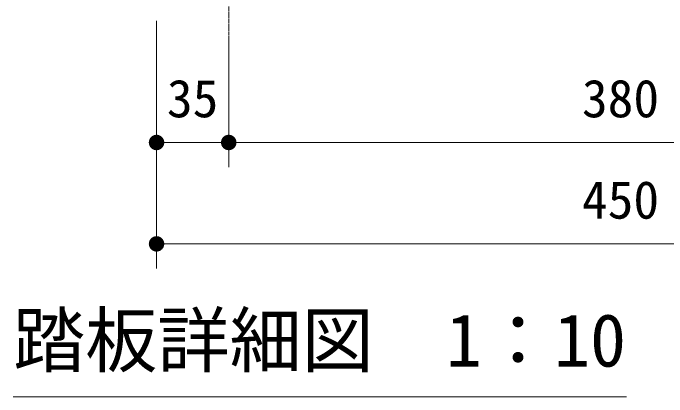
# Model space of a CAD drawing. Units: millimetres on the paper, enlarged 40 times, with parts at other scales. Extents: x 600 to 16200, y 600 to 11280.
# Drawn here: x 7569 to 8837, y 5707 to 6452 of the extents above; entities that cross this region are included whole.
import ezdxf
from ezdxf.enums import TextEntityAlignment as Align

# ---------------------------------------------------------------- set-up
doc = ezdxf.new("R2010")
doc.units = ezdxf.units.MM
doc.header["$LTSCALE"] = 40
doc.linetypes.add('USER1', pattern=[0.3, 0.2, -0.025, 0.05, -0.025])
for name, color, linetype, lineweight in [('D-BMK\u3000構造物基準線(中心線等)', 2, 'USER1', 13), ('D-STR-DIM\u3000寸法線、寸法値', 7, 'Continuous', 13), ('D-STR-TXT\u3000文字列', 7, 'Continuous', 13)]:
    doc.layers.add(name, color=color, linetype=linetype, lineweight=lineweight)
doc.styles.add('ＭＳ ゴシック', font='')
doc.styles.get('ＭＳ ゴシック').set_extended_font_data('MS Gothic')

# ---------------------------------------------------------------- blocks, each defined once
blk = doc.blocks.new('filled_dot')
at = {"color": 0, "linetype": 'Continuous', "lineweight": -2, "const_width": 1.25}
blk.add_lwpolyline([(-0.625, 0, 1), (0.625, 0, 1)], format="xyb", close=True, dxfattribs=at)

msp = doc.modelspace()

# ---------------------------------------------------------------- linework, layer by layer
at = {"layer": 'D-BMK\u3000構造物基準線(中心線等)'}
msp.add_line((7987.29, 7195.92), (7987.29, 6400.47), dxfattribs=at)
at = {"layer": 'D-STR-DIM\u3000寸法線、寸法値'}
for p, q in [((7847.29, 6436.74), (7847.29, 5955.81)), ((7847.29, 6436.74), (7847.29, 6152.52)), ((7987.29, 6403.2), (7987.29, 6152.52)), ((7987.29, 6403.2), (7987.29, 6152.52)), ((7847.29, 6200.52), (7987.29, 6200.52)), ((7987.29, 6200.52), (9507.29, 6200.52)), ((7847.29, 6003.81), (9647.29, 6003.81))]:
    msp.add_line(p, q, dxfattribs=at)
at = {"layer": 'D-STR-TXT\u3000文字列'}
msp.add_line((7568.99, 5706.82), (8758.99, 5706.82), dxfattribs=at)

# ---------------------------------------------------------------- block references
at = {"layer": 'D-STR-DIM\u3000寸法線、寸法値', "xscale": 12, "yscale": 12}
for p in [(7847.29, 6200.52), (7987.29, 6200.52), (7847.29, 6003.81)]:
    msp.add_blockref('filled_dot', p, dxfattribs=at)
at = {"layer": 'D-STR-DIM\u3000寸法線、寸法値', "xscale": 12, "yscale": 12, "rotation": 180}
msp.add_blockref('filled_dot', (7987.29, 6200.52), dxfattribs=at)

# ---------------------------------------------------------------- texts
at = {"layer": 'D-STR-DIM\u3000寸法線、寸法値', "style": 'ＭＳ ゴシック'}
for s, p in [('35', (7917.29, 6286.03)), ('380', (8747.29, 6286.03)), ('450', (8747.29, 6089.32))]:
    msp.add_text(s, height=73.31, dxfattribs=at).set_placement(p, align=Align.MIDDLE_CENTER)
at = {"layer": 'D-STR-TXT\u3000文字列', "style": 'ＭＳ ゴシック'}
msp.add_text('踏板詳細図\u30001：10', height=102.6, dxfattribs=at).set_placement((7568.99, 5734.82), align=Align.BOTTOM_LEFT)

doc.saveas('drawing.dxf')
